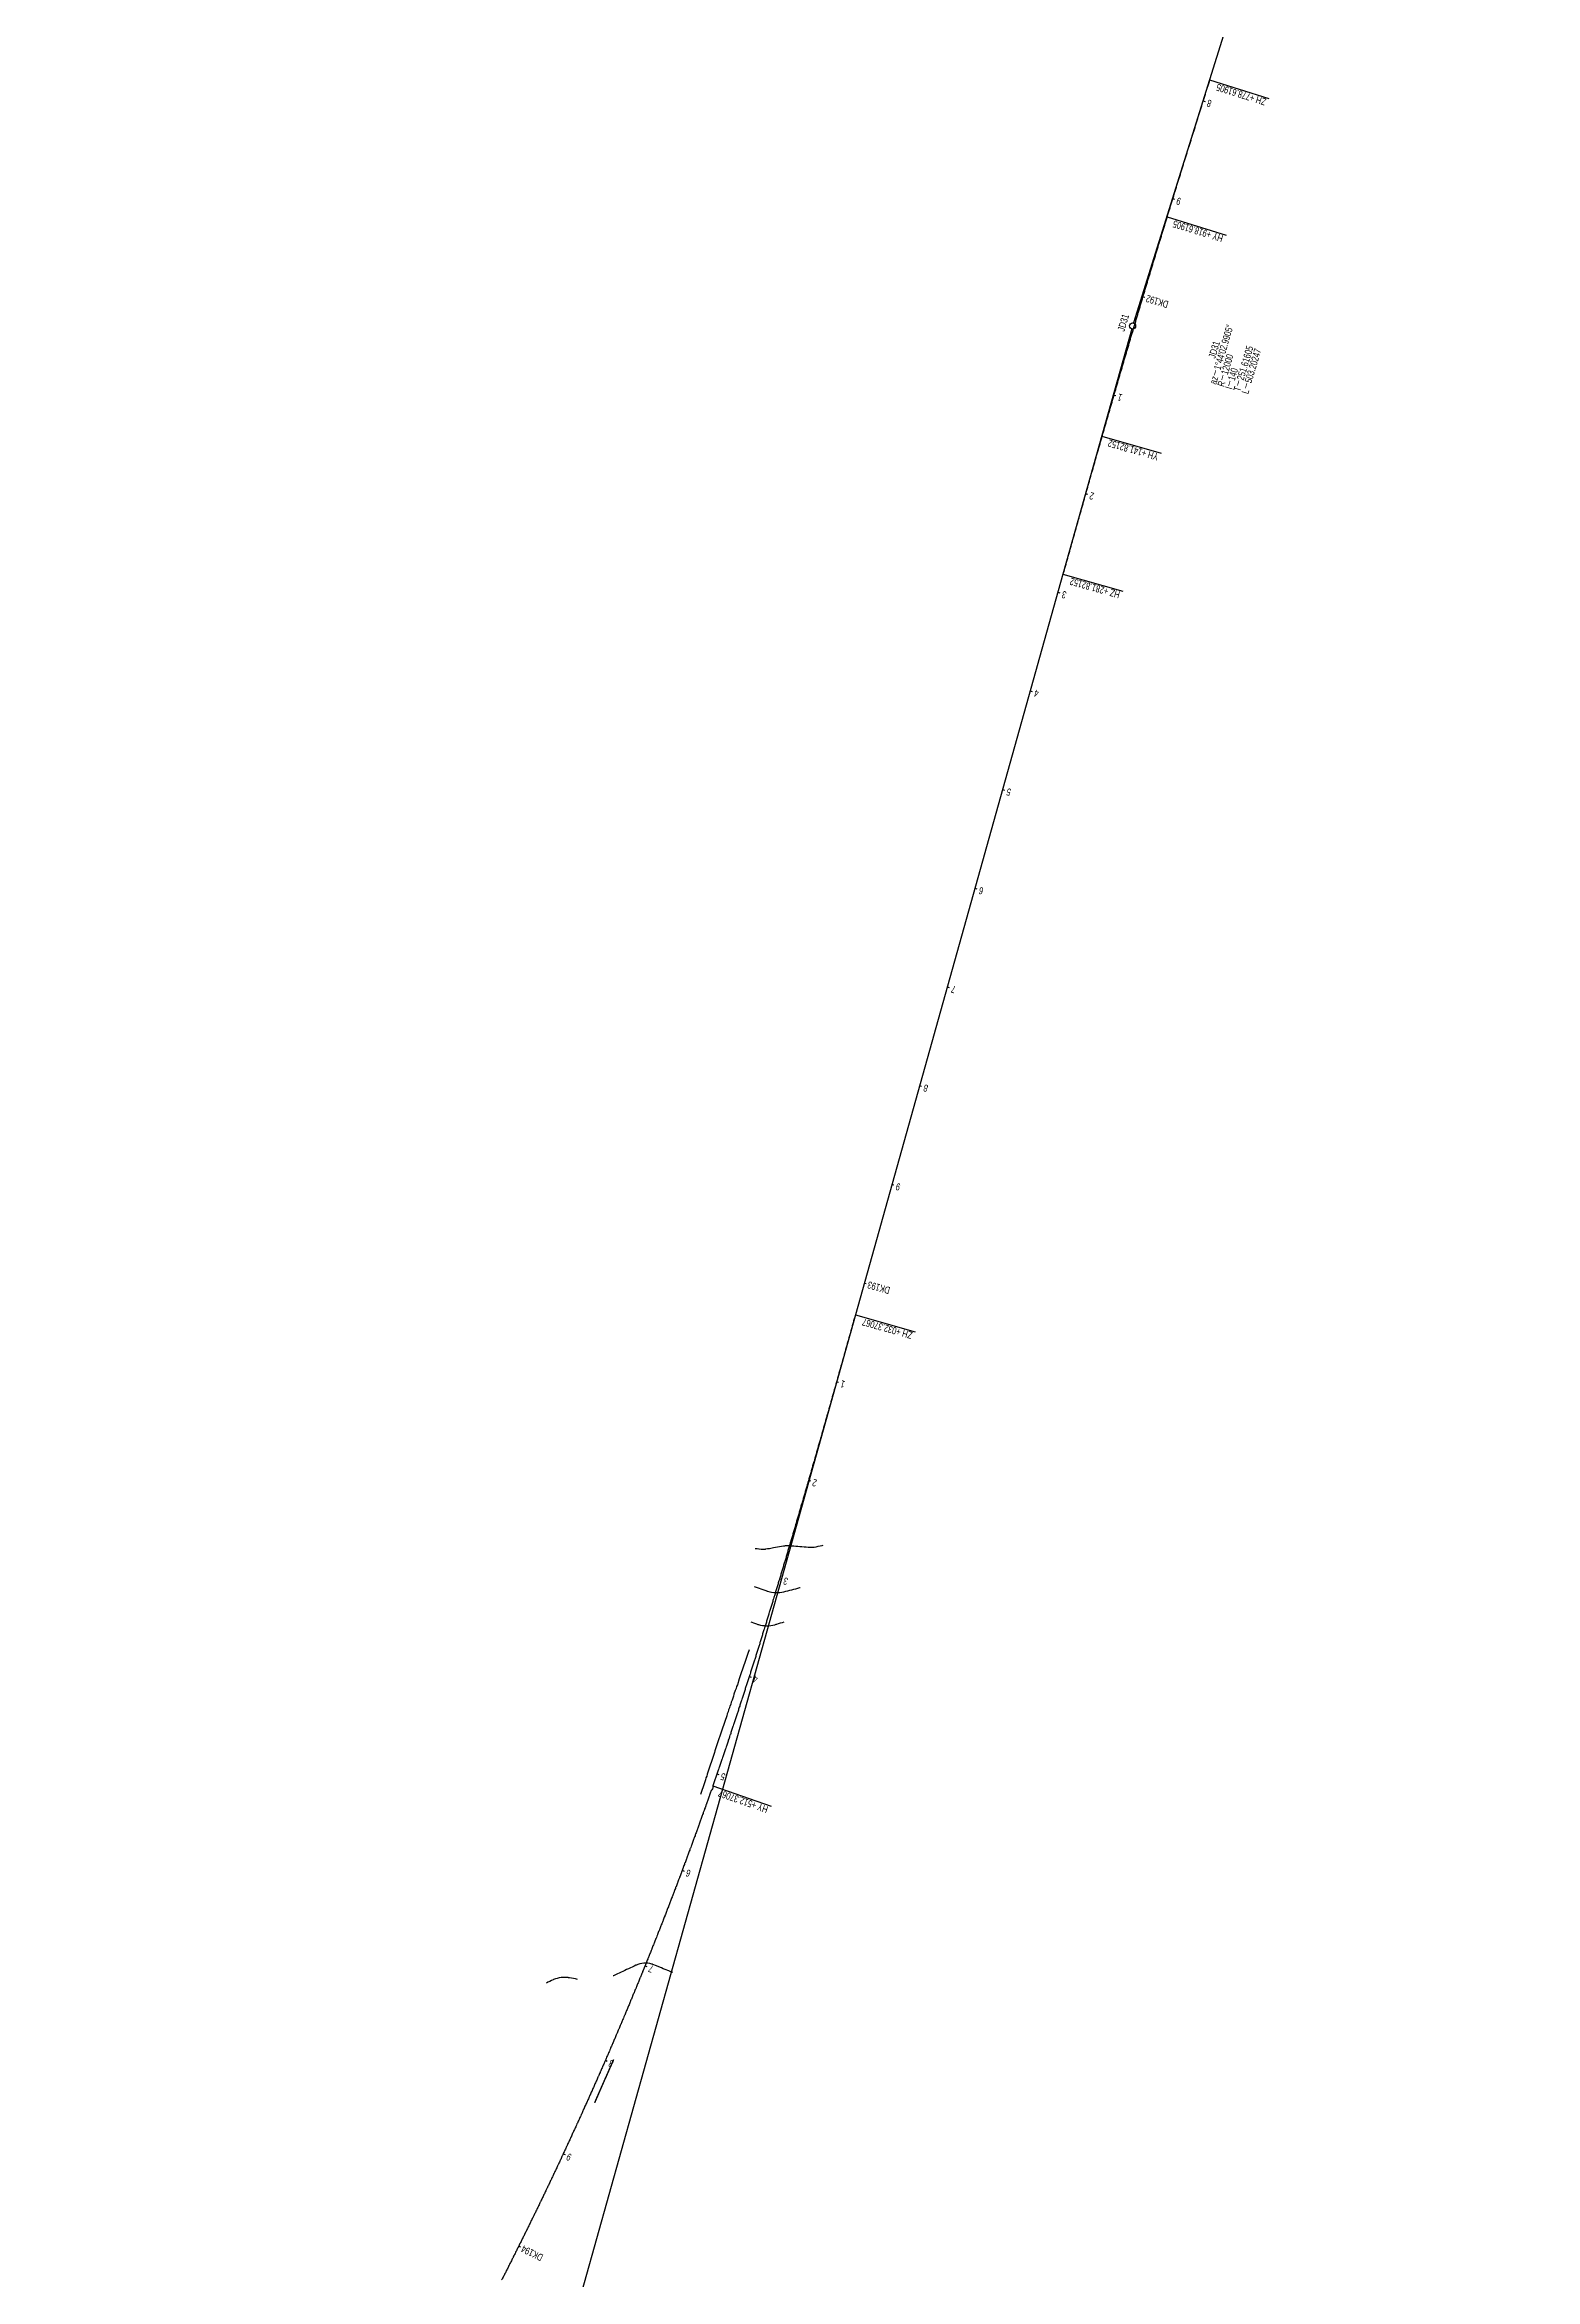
# Model space of a CAD drawing. Header units: millimetres. Extents: x 497834 to 621495, y 3353175 to 3430424.
# Drawn here: x 503842 to 505297, y 3355725 to 3357906 of the extents above; entities that cross this region are included whole.
import ezdxf

# ---------------------------------------------------------------- set-up
doc = ezdxf.new("R2010")
doc.units = ezdxf.units.MM
for name, color, linetype in [('DK改路中线', 7, 'Continuous'), ('dl6', 7, 'Continuous'), ('沪乍杭打线-0.0-200.8段-施工系转设计系成果-2000坐标系-左线_中线_交点', 7, 'Continuous'), ('沪乍杭打线-0.0-200.8段-施工系转设计系成果-2000坐标系-左线_五大桩', 7, 'Continuous'), ('沪乍杭打线-0.0-200.8段-施工系转设计系成果-2000坐标系-左线_曲线资料', 7, 'Continuous'), ('沪乍杭打线-0.0-200.8段-施工系转设计系成果-2000坐标系-左线_里程', 7, 'Continuous')]:
    doc.layers.add(name, color=color, linetype=linetype)
doc.styles.add('PM_LC', font='slromans.shx', dxfattribs={"width": 0.75, "bigfont": 'hztxt.shx'})
doc.styles.add('PM_QX', font='slromans.shx', dxfattribs={"width": 0.75, "bigfont": 'hztxt.shx'})

msp = doc.modelspace()

# ---------------------------------------------------------------- linework, layer by layer
at = {"layer": 'DK改路中线', "color": 3, "linetype": 'Continuous', "ltscale": 2, "flags": 128}
for points in [[(504535.8, 3356438.6), (504537.7, 3356438.3), (504539.4, 3356438, 0.085365), (504539.7, 3356438), (504541.7, 3356437.8), (504543.7, 3356437.7), (504545.7, 3356437.9), (504546.2, 3356438), (504547.7, 3356438.3), (504549.6, 3356438.6), (504553.6, 3356439.3), (504555.5, 3356439.6), (504557.5, 3356440), (504561.5, 3356440.7), (504563.4, 3356441), (504563.6, 3356441, -0.061531), (504565.4, 3356441.3), (504567.4, 3356441.3), (504568.5, 3356441.3), (504569.4, 3356441.2), (504571.4, 3356441.1), (504573.4, 3356440.9), (504575.4, 3356440.8), (504577.4, 3356440.6), (504579.4, 3356440.5), (504581.4, 3356440.3), (504583.4, 3356440.2), (504585.4, 3356440), (504587.4, 3356439.9), (504589.2, 3356439.7, 0.071988), (504589.3, 3356439.7), (504591.3, 3356439.7), (504593.3, 3356439.9), (504594.9, 3356440.1), (504595.3, 3356440.2), (504597.3, 3356440.6), (504601.2, 3356441.5), (504602.1, 3356441.7)], [(504534.7, 3356401.4), (504536.6, 3356400.8), (504538.5, 3356400.1), (504542.3, 3356398.7), (504544.2, 3356398.1), (504546, 3356397.4), (504546.8, 3356397.1, 0.151239), (504547.9, 3356396.8), (504549.9, 3356396.2), (504551.8, 3356395.8), (504553.8, 3356395.6), (504555.8, 3356395.4), (504557.8, 3356395.4), (504559.8, 3356395.5), (504561.8, 3356395.8), (504563.7, 3356396.2), (504564.5, 3356396.4), (504565.7, 3356396.7), (504567.6, 3356397.2), (504569.5, 3356397.7), (504571.5, 3356398.2), (504573.4, 3356398.7), (504575.3, 3356399.2), (504577.3, 3356399.8), (504579.2, 3356400.3), (504579.6, 3356400.4)], [(504531.4, 3356366.8), (504535.2, 3356365.5), (504537.1, 3356364.9), (504537.7, 3356364.7, 0.158436), (504539, 3356364.3), (504540.9, 3356363.8), (504542.9, 3356363.4), (504544.9, 3356363.2), (504546.9, 3356363.1), (504548.9, 3356363.1), (504550.9, 3356363.3), (504552.8, 3356363.6), (504554.8, 3356364), (504556.3, 3356364.5), (504556.7, 3356364.6), (504558.6, 3356365.2), (504560.5, 3356365.8), (504562.4, 3356366.4), (504564, 3356366.9)], [(504529.9, 3356339.7), (504528.6, 3356335.9), (504528, 3356334), (504525.4, 3356326.4), (504524.7, 3356324.5), (504524.1, 3356322.6), (504521.5, 3356315.1), (504520.9, 3356313.2), (504520.2, 3356311.3), (504518.3, 3356305.6), (504517.6, 3356303.7), (504517, 3356301.8), (504516.3, 3356299.9), (504515, 3356296.2), (504514.4, 3356294.3), (504513.1, 3356290.5), (504512.4, 3356288.6), (504511.8, 3356286.7), (504511.2, 3356285.1, 0.002739), (504511.1, 3356284.8), (504510.5, 3356282.9), (504509.8, 3356281), (504509.2, 3356279.1), (504508.5, 3356277.2), (504507.9, 3356275.3), (504507.3, 3356273.4), (504506.6, 3356271.5), (504506, 3356269.7), (504505.3, 3356267.8), (504504.7, 3356265.9), (504504.1, 3356264), (504503.4, 3356262.1), (504502.8, 3356260.2), (504502.2, 3356258.3), (504501.5, 3356256.4), (504500.9, 3356254.5), (504500.7, 3356253.9), (504500.3, 3356252.6), (504498.4, 3356246.9), (504497.8, 3356245), (504497.1, 3356243.1), (504496.5, 3356241.2), (504495.9, 3356239.3), (504494, 3356233.6), (504493.4, 3356231.7), (504492.8, 3356229.8), (504492.1, 3356227.9), (504491.5, 3356226), (504489.6, 3356220.3), (504489, 3356218.4), (504488.4, 3356216.5), (504487.7, 3356214.6), (504487.1, 3356212.7), (504485.2, 3356207), (504484.6, 3356205.1), (504484, 3356203.2), (504483.3, 3356201.3), (504482.7, 3356199.4), (504482.4, 3356198.3)], [(504455.3, 3356024.8), (504453.5, 3356025.6), (504451.6, 3356026.3), (504447.9, 3356027.8), (504446, 3356028.5), (504444.2, 3356029.3), (504438.6, 3356031.5), (504436.7, 3356032.2), (504435.8, 3356032.6, 0.205706), (504434.9, 3356032.9), (504432.9, 3356033.5), (504431, 3356033.8), (504429, 3356034), (504427, 3356033.9), (504425, 3356033.7), (504423, 3356033.2), (504421.1, 3356032.6), (504420, 3356032.1), (504419.3, 3356031.8), (504417.5, 3356031), (504415.7, 3356030.1), (504413.9, 3356029.3), (504412.1, 3356028.4), (504410.2, 3356027.6), (504408.4, 3356026.8), (504406.6, 3356025.9), (504404.8, 3356025.1), (504403, 3356024.2), (504401.2, 3356023.4), (504399.3, 3356022.6), (504397.5, 3356021.7), (504397.1, 3356021.5)], [(504362.3, 3356018.1), (504360.4, 3356018.5), (504358.4, 3356018.8), (504356.4, 3356019.2), (504354.5, 3356019.5), (504353.7, 3356019.7, 0.155831), (504352.5, 3356019.9), (504350.5, 3356020), (504348.5, 3356020), (504346.5, 3356019.9), (504344.5, 3356019.6), (504342.6, 3356019.1), (504340.7, 3356018.5), (504338.8, 3356017.8), (504338.7, 3356017.7), (504337, 3356016.9), (504335.2, 3356016.1), (504333.4, 3356015.2), (504332, 3356014.5)]]:
    msp.add_lwpolyline(points, format="xyb", dxfattribs=at)
at = {"layer": 'DK改路中线', "color": 3, "linetype": 'Continuous', "ltscale": 2, "const_width": 1.4, "flags": 128}
msp.add_lwpolyline([(504397.6, 3355939.9), (504396.8, 3355938.1), (504396, 3355936.3), (504395.2, 3355934.4), (504394.4, 3355932.6), (504393.6, 3355930.8), (504392, 3355927.1), (504391.2, 3355925.3), (504390.4, 3355923.4), (504389.5, 3355921.6), (504387.9, 3355917.9), (504387.1, 3355916.1), (504385.5, 3355912.5), (504384.7, 3355910.6), (504383.9, 3355908.8), (504383.1, 3355907), (504382.3, 3355905.1), (504380.7, 3355901.5), (504379.9, 3355899.6), (504379.1, 3355897.8), (504379, 3355897.6)], dxfattribs=at)
at = {"layer": 'dl6', "color": 3, "linetype": 'Continuous', "ltscale": 2, "flags": 128}
msp.add_lwpolyline([(505297, 3358885.8), (504979.2, 3357871.3), (504978.9, 3357870.3), (504978.6, 3357869.4), (504978.3, 3357868.4), (504978, 3357867.5), (504977.7, 3357866.5), (504977.4, 3357865.6), (504977.1, 3357864.6), (504976.8, 3357863.7), (504976.5, 3357862.7), (504976.2, 3357861.8), (504975.9, 3357860.8), (504975.6, 3357859.8), (504975.3, 3357858.9), (504975, 3357857.9), (504974.7, 3357857), (504974.4, 3357856), (504974.1, 3357855.1), (504973.8, 3357854.1), (504973.5, 3357853.2), (504973.2, 3357852.2), (504972.9, 3357851.3), (504972.6, 3357850.3), (504972.3, 3357849.4), (504972, 3357848.4), (504971.7, 3357847.4), (504971.4, 3357846.5), (504971.1, 3357845.5), (504970.8, 3357844.6), (504970.5, 3357843.6), (504970.2, 3357842.7), (504969.9, 3357841.7), (504969.6, 3357840.8), (504969.3, 3357839.8), (504969, 3357838.9), (504968.7, 3357837.9), (504968.4, 3357836.9), (504968.1, 3357836), (504967.8, 3357835), (504967.5, 3357834.1), (504967.2, 3357833.1), (504966.9, 3357832.2), (504966.6, 3357831.2), (504966.4, 3357830.3), (504966.1, 3357829.3), (504965.8, 3357828.4), (504965.5, 3357827.4), (504965.2, 3357826.4), (504964.9, 3357825.5), (504964.6, 3357824.5), (504964.3, 3357823.6), (504964, 3357822.6), (504963.7, 3357821.7), (504963.4, 3357820.7), (504963.1, 3357819.8), (504962.8, 3357818.8), (504962.5, 3357817.9), (504962.2, 3357816.9), (504961.9, 3357815.9), (504961.6, 3357815), (504961.3, 3357814), (504961, 3357813.1), (504960.7, 3357812.1), (504960.4, 3357811.2), (504960.1, 3357810.2), (504959.8, 3357809.3), (504959.5, 3357808.3), (504959.2, 3357807.4), (504958.9, 3357806.4), (504958.6, 3357805.4), (504958.3, 3357804.5), (504958, 3357803.5), (504957.7, 3357802.6), (504957.4, 3357801.6), (504957.1, 3357800.7), (504956.8, 3357799.7), (504956.5, 3357798.8), (504956.2, 3357797.8), (504955.9, 3357796.9), (504955.6, 3357795.9), (504955.3, 3357794.9), (504955, 3357794), (504954.7, 3357793), (504954.4, 3357792.1), (504954.1, 3357791.1), (504953.8, 3357790.2), (504953.5, 3357789.2), (504953.3, 3357788.3), (504953, 3357787.3), (504952.7, 3357786.3), (504952.4, 3357785.4), (504952.1, 3357784.4), (504951.8, 3357783.5), (504951.5, 3357782.5), (504951.2, 3357781.6), (504950.9, 3357780.6), (504950.6, 3357779.7), (504950.3, 3357778.7), (504950, 3357777.8), (504949.7, 3357776.8), (504949.4, 3357775.8), (504949.1, 3357774.9), (504948.8, 3357773.9), (504948.5, 3357773), (504948.2, 3357772), (504947.9, 3357771.1), (504947.6, 3357770.1), (504947.3, 3357769.2), (504947, 3357768.2), (504946.7, 3357767.2), (504946.4, 3357766.3), (504946.1, 3357765.3), (504945.8, 3357764.4), (504945.6, 3357763.4), (504945.3, 3357762.5), (504945, 3357761.5), (504944.7, 3357760.6), (504944.4, 3357759.6), (504944.1, 3357758.6), (504943.8, 3357757.7), (504943.5, 3357756.7), (504943.2, 3357755.8), (504942.9, 3357754.8), (504942.6, 3357753.9), (504942.3, 3357752.9), (504942, 3357752), (504941.7, 3357751), (504941.4, 3357750), (504941.1, 3357749.1), (504940.8, 3357748.1), (504940.5, 3357747.2), (504940.2, 3357746.2), (504940, 3357745.3), (504939.7, 3357744.3), (504939.4, 3357743.4), (504939.1, 3357742.4), (504938.8, 3357741.4), (504938.5, 3357740.5), (504938.2, 3357739.5), (504937.9, 3357738.6), (504937.6, 3357737.6, 0.00465), (504937.3, 3357736.7), (504937, 3357735.7), (504936.7, 3357734.8), (504936.4, 3357733.8), (504936.1, 3357732.8), (504936.1, 3357732.8), (504935.8, 3357731.9), (504935.6, 3357730.9), (504935.3, 3357730), (504935, 3357729), (504934.7, 3357728.1), (504934.7, 3357728.1), (504934.4, 3357727.1), (504934.1, 3357726.1), (504933.8, 3357725.2), (504933.5, 3357724.2), (504933.2, 3357723.3), (504933.2, 3357723.3), (504932.9, 3357722.3), (504932.6, 3357721.4), (504932.3, 3357720.4), (504932, 3357719.5), (504931.8, 3357718.5), (504931.8, 3357718.5), (504931.5, 3357717.5), (504931.2, 3357716.6), (504930.9, 3357715.6), (504930.6, 3357714.7), (504930.3, 3357713.7), (504930.3, 3357713.7), (504930, 3357712.8), (504929.7, 3357711.8), (504929.4, 3357710.8), (504929.1, 3357709.9), (504928.8, 3357708.9), (504928.8, 3357708.9), (504928.5, 3357708), (504928.3, 3357707), (504928, 3357706.1), (504927.7, 3357705.1), (504927.4, 3357704.1), (504927.4, 3357704.1), (504927.1, 3357703.2), (504926.8, 3357702.2), (504926.5, 3357701.3), (504926.2, 3357700.3), (504925.9, 3357699.4), (504925.9, 3357699.4), (504925.6, 3357698.4), (504925.4, 3357697.4), (504925.1, 3357696.5), (504924.8, 3357695.5), (504924.5, 3357694.6), (504924.5, 3357694.6), (504924.2, 3357693.6), (504923.9, 3357692.7), (504923.6, 3357691.7), (504923.3, 3357690.7), (504923, 3357689.8), (504923, 3357689.8), (504922.7, 3357688.8), (504922.5, 3357687.9), (504922.2, 3357686.9), (504921.9, 3357686), (504921.6, 3357685), (504921.6, 3357685), (504921.3, 3357684), (504921, 3357683.1), (504920.7, 3357682.1), (504920.4, 3357681.2), (504920.1, 3357680.2), (504920.1, 3357680.2), (504919.9, 3357679.3), (504919.6, 3357678.3), (504919.3, 3357677.3), (504919, 3357676.4), (504918.7, 3357675.4), (504918.7, 3357675.4), (504918.4, 3357674.5), (504918.1, 3357673.5), (504917.8, 3357672.6), (504917.6, 3357671.6), (504917.3, 3357670.6), (504917.3, 3357670.6), (504917, 3357669.7), (504916.7, 3357668.7), (504916.4, 3357667.8), (504916.1, 3357666.8), (504915.8, 3357665.9), (504915.8, 3357665.9), (504915.5, 3357664.9), (504915.2, 3357663.9), (504915, 3357663), (504914.7, 3357662), (504914.4, 3357661.1), (504914.4, 3357661.1), (504914.1, 3357660.1), (504913.8, 3357659.1), (504913.5, 3357658.2), (504913.2, 3357657.2), (504913, 3357656.3), (504913, 3357656.3), (504912.7, 3357655.3), (504912.4, 3357654.4), (504912.1, 3357653.4), (504911.8, 3357652.4), (504911.5, 3357651.5), (504911.5, 3357651.5), (504911.2, 3357650.5), (504911, 3357649.6), (504910.7, 3357648.6), (504910.4, 3357647.7), (504910.1, 3357646.7), (504910.1, 3357646.7), (504909.8, 3357645.7), (504909.5, 3357644.8), (504909.2, 3357643.8), (504908.9, 3357642.9), (504908.7, 3357641.9), (504908.7, 3357641.9), (504908.4, 3357640.9), (504908.1, 3357640), (504907.8, 3357639), (504907.5, 3357638.1), (504907.2, 3357637.1), (504907.2, 3357637.1), (504907, 3357636.2), (504906.7, 3357635.2), (504906.4, 3357634.2), (504906.1, 3357633.3), (504905.8, 3357632.3), (504905.8, 3357632.3), (504905.5, 3357631.4), (504905.2, 3357630.4), (504905, 3357629.4), (504904.7, 3357628.5), (504904.4, 3357627.5), (504904.4, 3357627.5), (504904.1, 3357626.6), (504903.8, 3357625.6), (504903.5, 3357624.6), (504903.3, 3357623.7), (504903, 3357622.7), (504903, 3357622.7), (504902.7, 3357621.8), (504902.4, 3357620.8), (504902.1, 3357619.9), (504901.8, 3357618.9), (504901.6, 3357617.9), (504901.6, 3357617.9), (504901.3, 3357617), (504901, 3357616), (504900.7, 3357615.1), (504900.4, 3357614.1), (504900.1, 3357613.1), (504900.1, 3357613.1), (504899.9, 3357612.2), (504899.6, 3357611.2), (504899.3, 3357610.3), (504899, 3357609.3), (504898.7, 3357608.3), (504898.7, 3357608.3), (504898.4, 3357607.4), (504898.2, 3357606.4), (504897.9, 3357605.5), (504897.6, 3357604.5), (504897.3, 3357603.5), (504897.3, 3357603.5), (504897, 3357602.6), (504896.7, 3357601.6), (504896.5, 3357600.7), (504896.2, 3357599.7), (504895.9, 3357598.7), (504895.9, 3357598.7), (504895.6, 3357597.8), (504895.3, 3357596.8), (504895.1, 3357595.9), (504894.8, 3357594.9), (504894.5, 3357594), (504894.5, 3357594), (504894.2, 3357593), (504893.9, 3357592), (504893.6, 3357591.1), (504893.4, 3357590.1), (504893.1, 3357589.2), (504893.1, 3357589.2), (504892.8, 3357588.2), (504892.5, 3357587.2), (504892.2, 3357586.3), (504892, 3357585.3), (504891.7, 3357584.4), (504891.7, 3357584.4), (504891.4, 3357583.4), (504891.1, 3357582.4), (504890.8, 3357581.5), (504890.6, 3357580.5), (504890.3, 3357579.6), (504890.3, 3357579.6), (504890, 3357578.6), (504889.7, 3357577.6), (504889.4, 3357576.7), (504889.2, 3357575.7), (504888.9, 3357574.8), (504888.9, 3357574.8), (504888.6, 3357573.8), (504888.3, 3357572.8), (504888, 3357571.9), (504887.8, 3357570.9), (504887.5, 3357570), (504887.5, 3357570), (504887.2, 3357569), (504886.9, 3357568), (504886.6, 3357567.1), (504886.4, 3357566.1), (504886.1, 3357565.2), (504886.1, 3357565.2), (504885.8, 3357564.2), (504885.5, 3357563.2), (504885.3, 3357562.3), (504885, 3357561.3), (504884.7, 3357560.4), (504884.7, 3357560.4), (504884.4, 3357559.4), (504884.1, 3357558.4), (504883.9, 3357557.5), (504883.6, 3357556.5), (504883.3, 3357555.5), (504883.3, 3357555.5), (504883, 3357554.6), (504882.7, 3357553.6), (504882.5, 3357552.7), (504882.2, 3357551.7), (504881.9, 3357550.7), (504881.9, 3357550.7), (504881.6, 3357549.8), (504881.4, 3357548.8), (504881.1, 3357547.9), (504880.8, 3357546.9), (504880.5, 3357545.9), (504880.5, 3357545.9), (504880.2, 3357545), (504880, 3357544), (504879.7, 3357543.1), (504879.4, 3357542.1), (504879.1, 3357541.1), (504879.1, 3357541.1), (504878.9, 3357540.2), (504878.6, 3357539.2), (504878.3, 3357538.3), (504878, 3357537.3), (504877.8, 3357536.3), (504877.8, 3357536.3), (504877.5, 3357535.4), (504877.2, 3357534.4), (504876.9, 3357533.5), (504876.6, 3357532.5), (504876.4, 3357531.5), (504876.4, 3357531.5), (504876.1, 3357530.6), (504875.8, 3357529.6), (504875.5, 3357528.6), (504875.3, 3357527.7), (504875, 3357526.7), (504875, 3357526.7), (504874.7, 3357525.8), (504874.4, 3357524.8), (504874.2, 3357523.8), (504874.1, 3357523.6), (504873.8, 3357522.7), (504873.6, 3357521.7), (504873.3, 3357520.8), (504873, 3357519.8), (504872.7, 3357518.8), (504872.5, 3357517.9), (504872.2, 3357516.9), (504871.9, 3357516), (504871.6, 3357515), (504871.4, 3357514), (504871.1, 3357513.1), (504870.8, 3357512.1), (504870.5, 3357511.1), (504870.3, 3357510.2), (504870, 3357509.2), (504869.7, 3357508.3), (504869.4, 3357507.3), (504869.2, 3357506.3), (504868.9, 3357505.4), (504868.6, 3357504.4), (504868.3, 3357503.5), (504868.1, 3357502.5), (504867.8, 3357501.5), (504867.5, 3357500.6), (504867.2, 3357499.6), (504867, 3357498.6), (504866.7, 3357497.7), (504866.4, 3357496.7), (504866.1, 3357495.8), (504865.9, 3357494.8), (504865.6, 3357493.8), (504865.3, 3357492.9), (504865.1, 3357491.9), (504864.8, 3357490.9), (504864.5, 3357490), (504864.2, 3357489), (504864, 3357488.1), (504863.7, 3357487.1), (504863.4, 3357486.1), (504863.1, 3357485.2), (504862.9, 3357484.2), (504862.6, 3357483.3), (504862.3, 3357482.3), (504862.1, 3357481.3), (504861.8, 3357480.4), (504861.5, 3357479.4), (504861.2, 3357478.4), (504861, 3357477.5), (504860.7, 3357476.5), (504860.4, 3357475.6), (504860.1, 3357474.6), (504859.9, 3357473.6), (504859.6, 3357472.7), (504859.3, 3357471.7), (504859.1, 3357470.7), (504858.8, 3357469.8), (504858.5, 3357468.8), (504858.2, 3357467.9), (504858, 3357466.9), (504857.7, 3357465.9), (504857.4, 3357465), (504857.2, 3357464), (504856.9, 3357463), (504856.6, 3357462.1), (504856.3, 3357461.1), (504856.1, 3357460.2), (504855.8, 3357459.2), (504855.5, 3357458.2), (504855.3, 3357457.3), (504855, 3357456.3), (504854.7, 3357455.3), (504854.4, 3357454.4), (504854.2, 3357453.4), (504853.9, 3357452.5), (504853.6, 3357451.5), (504853.4, 3357450.5), (504853.1, 3357449.6), (504852.8, 3357448.6), (504852.5, 3357447.6), (504852.3, 3357446.7), (504852, 3357445.7), (504851.7, 3357444.8), (504851.5, 3357443.8), (504851.2, 3357442.8), (504850.9, 3357441.9), (504850.6, 3357440.9), (504850.4, 3357439.9), (504850.1, 3357439), (504849.8, 3357438), (504849.6, 3357437.1), (504849.3, 3357436.1), (504849, 3357435.1), (504848.7, 3357434.2), (504848.5, 3357433.2), (504848.2, 3357432.2), (504847.9, 3357431.3), (504847.7, 3357430.3), (504847.4, 3357429.4), (504847.1, 3357428.4), (504846.9, 3357427.4), (504846.6, 3357426.5), (504846.3, 3357425.5), (504846, 3357424.5), (504845.8, 3357423.6), (504845.5, 3357422.6), (504845.2, 3357421.7), (504845, 3357420.7), (504844.7, 3357419.7), (504844.4, 3357418.8), (504844.2, 3357417.8), (504843.9, 3357416.8), (504843.6, 3357415.9), (504843.3, 3357414.9), (504843.1, 3357414), (504842.8, 3357413), (504842.5, 3357412), (504842.3, 3357411.1), (504842, 3357410.1), (504841.7, 3357409.1), (504841.5, 3357408.2), (504841.2, 3357407.2), (504840.9, 3357406.2), (504840.6, 3357405.3), (504840.4, 3357404.3), (504840.1, 3357403.4), (504839.8, 3357402.4), (504839.6, 3357401.4), (504839.3, 3357400.5), (504839, 3357399.5), (504838.8, 3357398.5), (504838.5, 3357397.6), (504838.2, 3357396.6), (504837.9, 3357395.7), (504837.7, 3357394.7), (504837.4, 3357393.7), (504837.1, 3357392.8), (504836.9, 3357391.8), (504836.6, 3357390.8), (504836.3, 3357389.9), (504836.1, 3357388.9), (504633.5, 3356666.3), (504633.2, 3356665.3), (504632.9, 3356664.3), (504632.6, 3356663.4), (504632.4, 3356662.4), (504632.1, 3356661.4), (504631.8, 3356660.5), (504631.6, 3356659.5), (504631.3, 3356658.6), (504631, 3356657.6), (504630.8, 3356656.6), (504630.5, 3356655.7), (504630.2, 3356654.7), (504629.9, 3356653.7), (504629.7, 3356652.8), (504629.4, 3356651.8), (504629.1, 3356650.9), (504628.9, 3356649.9), (504628.6, 3356648.9), (504628.3, 3356648), (504628.1, 3356647), (504627.8, 3356646), (504627.5, 3356645.1), (504627.2, 3356644.1), (504627, 3356643.2), (504626.7, 3356642.2), (504626.4, 3356641.2), (504626.2, 3356640.3), (504625.9, 3356639.3), (504625.6, 3356638.3), (504625.4, 3356637.4), (504625.1, 3356636.4), (504624.8, 3356635.5), (504624.5, 3356634.5), (504624.3, 3356633.5), (504624, 3356632.6), (504623.7, 3356631.6), (504623.5, 3356630.6), (504623.2, 3356629.7), (504622.9, 3356628.7), (504622.6, 3356627.7), (504622.4, 3356626.8), (504622.1, 3356625.8), (504621.8, 3356624.9), (504621.6, 3356623.9), (504621.3, 3356622.9), (504621, 3356622), (504620.8, 3356621), (504620.5, 3356620), (504620.2, 3356619.1), (504619.9, 3356618.1), (504619.7, 3356617.2), (504619.4, 3356616.2), (504619.1, 3356615.2), (504618.9, 3356614.3), (504618.6, 3356613.3), (504618.3, 3356612.3), (504618, 3356611.4), (504617.8, 3356610.4), (504617.5, 3356609.5), (504617.2, 3356608.5), (504617, 3356607.5), (504616.7, 3356606.6), (504616.4, 3356605.6), (504616.2, 3356604.6), (504615.9, 3356603.7), (504615.6, 3356602.7), (504615.3, 3356601.8), (504615.1, 3356600.8), (504614.8, 3356599.8), (504614.5, 3356598.9), (504614.3, 3356597.9), (504614, 3356596.9), (504613.7, 3356596), (504613.4, 3356595), (504613.2, 3356594.1), (504612.9, 3356593.1), (504612.6, 3356592.1), (504612.4, 3356591.2), (504612.1, 3356590.2), (504611.8, 3356589.2), (504611.5, 3356588.3), (504611.3, 3356587.3), (504611, 3356586.4), (504610.7, 3356585.4), (504610.5, 3356584.4), (504610.2, 3356583.5), (504609.9, 3356582.5), (504609.6, 3356581.5), (504609.4, 3356580.6), (504609.1, 3356579.6), (504608.8, 3356578.7), (504608.5, 3356577.7), (504608.3, 3356576.7), (504608, 3356575.8), (504607.7, 3356574.8), (504607.5, 3356573.8), (504607.2, 3356572.9), (504606.9, 3356571.9), (504606.6, 3356571), (504606.4, 3356570), (504606.1, 3356569), (504605.8, 3356568.1), (504605.6, 3356567.1), (504605.3, 3356566.2), (504605, 3356565.2), (504604.7, 3356564.2), (504604.5, 3356563.3), (504604.2, 3356562.3), (504603.9, 3356561.3), (504603.6, 3356560.4), (504603.4, 3356559.4), (504603.1, 3356558.5), (504602.8, 3356557.5), (504602.5, 3356556.5), (504602.3, 3356555.6), (504602, 3356554.6), (504601.7, 3356553.6), (504601.5, 3356552.7), (504601.2, 3356551.7), (504600.9, 3356550.8), (504600.6, 3356549.8), (504600.4, 3356548.8), (504600.1, 3356547.9), (504599.8, 3356546.9), (504599.5, 3356546), (504599.3, 3356545), (504599, 3356544), (504598.7, 3356543.1), (504598.4, 3356542.1), (504598.2, 3356541.1), (504597.9, 3356540.2), (504597.6, 3356539.2), (504597.3, 3356538.3), (504597.1, 3356537.3), (504596.8, 3356536.3), (504596.5, 3356535.4), (504596.2, 3356534.4), (504596, 3356533.4), (504595.7, 3356532.5), (504595.4, 3356531.5), (504595.1, 3356530.6), (504594.9, 3356529.6), (504594.6, 3356528.6), (504594.3, 3356527.7), (504594, 3356526.7), (504593.8, 3356525.8), (504593.5, 3356524.8), (504593.2, 3356523.8), (504592.9, 3356522.9), (504592.7, 3356521.9), (504592.4, 3356521), (504592.1, 3356520), (504591.8, 3356519), (504591.6, 3356518.1), (504591.3, 3356517.1), (504591, 3356516.1), (504590.7, 3356515.2), (504590.5, 3356514.2), (504590.2, 3356513.3), (504589.9, 3356512.3), (504589.6, 3356511.3), (504589.4, 3356510.4), (504589.1, 3356509.4), (504588.8, 3356508.5), (504588.5, 3356507.5), (504588.2, 3356506.5), (504588, 3356505.6), (504587.7, 3356504.6), (504587.4, 3356503.7), (504587.1, 3356502.7), (504586.9, 3356501.7), (504586.6, 3356500.8), (504586.3, 3356499.8), (504586, 3356498.9), (504585.7, 3356497.9), (504585.5, 3356496.9), (504585.2, 3356496), (504584.9, 3356495), (504584.6, 3356494), (504584.4, 3356493.1), (504584.1, 3356492.1), (504583.8, 3356491.2), (504583.5, 3356490.2), (504583.2, 3356489.2), (504583, 3356488.3), (504582.7, 3356487.3), (504582.4, 3356486.4), (504582.1, 3356485.4), (504581.8, 3356484.4), (504581.6, 3356483.5), (504581.3, 3356482.5), (504581, 3356481.6), (504580.7, 3356480.6), (504580.4, 3356479.6), (504580.2, 3356478.7), (504579.9, 3356477.7), (504579.6, 3356476.8), (504579.3, 3356475.8), (504579, 3356474.8), (504578.8, 3356473.9), (504578.5, 3356472.9), (504578.2, 3356472), (504577.9, 3356471), (504577.6, 3356470), (504577.4, 3356469.1), (504577.1, 3356468.1), (504576.8, 3356467.2), (504576.5, 3356466.2), (504576.2, 3356465.2), (504576, 3356464.3), (504575.7, 3356463.3), (504575.4, 3356462.4), (504575.1, 3356461.4), (504574.8, 3356460.4), (504574.6, 3356459.5), (504574.3, 3356458.5), (504574, 3356457.6), (504573.7, 3356456.6), (504573.4, 3356455.7), (504573.1, 3356454.7), (504572.9, 3356453.7), (504572.6, 3356452.8), (504572.3, 3356451.8), (504572, 3356450.9), (504571.7, 3356449.9), (504571.4, 3356448.9), (504571.2, 3356448), (504570.9, 3356447), (504570.6, 3356446.1), (504570.3, 3356445.1), (504570, 3356444.1), (504569.7, 3356443.2), (504569.5, 3356442.2), (504569.2, 3356441.3), (504568.9, 3356440.3), (504568.6, 3356439.3), (504568.3, 3356438.4), (504568, 3356437.4), (504567.7, 3356436.5), (504567.5, 3356435.5), (504567.2, 3356434.6), (504566.9, 3356433.6), (504566.6, 3356432.6), (504566.3, 3356431.7), (504566, 3356430.7), (504565.8, 3356429.8), (504565.5, 3356428.8), (504565.2, 3356427.8), (504564.9, 3356426.9), (504564.6, 3356425.9), (504564.3, 3356425), (504564, 3356424), (504563.8, 3356423.1), (504563.5, 3356422.1), (504563.2, 3356421.1), (504562.9, 3356420.2), (504562.6, 3356419.2), (504562.3, 3356418.3), (504562, 3356417.3), (504561.7, 3356416.4), (504561.5, 3356415.4), (504561.2, 3356414.4), (504560.9, 3356413.5), (504560.6, 3356412.5), (504560.3, 3356411.6), (504560, 3356410.6), (504559.7, 3356409.6), (504559.4, 3356408.7), (504559.1, 3356407.7), (504558.9, 3356406.8), (504558.6, 3356405.8), (504558.3, 3356404.9), (504558, 3356403.9), (504557.7, 3356402.9), (504557.4, 3356402), (504557.1, 3356401), (504556.8, 3356400.1), (504556.5, 3356399.1), (504556.3, 3356398.2), (504556, 3356397.2), (504555.7, 3356396.2), (504555.4, 3356395.3), (504555.1, 3356394.3), (504554.8, 3356393.4), (504554.5, 3356392.4), (504554.2, 3356391.5), (504553.9, 3356390.5), (504553.6, 3356389.5), (504553.3, 3356388.6), (504553.1, 3356387.6), (504552.8, 3356386.7), (504552.5, 3356385.7), (504552.2, 3356384.8), (504551.9, 3356383.8), (504551.6, 3356382.9), (504551.3, 3356381.9), (504551, 3356380.9), (504550.7, 3356380), (504550.4, 3356379), (504550.1, 3356378.1), (504549.8, 3356377.1), (504549.5, 3356376.2), (504549.2, 3356375.2), (504549, 3356374.3), (504548.7, 3356373.3), (504548.4, 3356372.3), (504548.1, 3356371.4), (504547.8, 3356370.4), (504547.5, 3356369.5), (504547.2, 3356368.5), (504546.9, 3356367.6), (504546.6, 3356366.6), (504546.3, 3356365.6), (504546, 3356364.7), (504545.7, 3356363.7), (504545.4, 3356362.8), (504545.1, 3356361.8), (504544.8, 3356360.9), (504544.5, 3356359.9), (504544.2, 3356359), (504543.9, 3356358), (504543.6, 3356357.1), (504543.3, 3356356.1), (504543, 3356355.1), (504542.7, 3356354.2), (504542.4, 3356353.2), (504542.1, 3356352.3), (504541.9, 3356351.3), (504541.6, 3356350.4), (504541.3, 3356349.4), (504541, 3356348.5), (504540.7, 3356347.5), (504540.4, 3356346.6), (504540.1, 3356345.6), (504539.8, 3356344.6), (504539.5, 3356343.7), (504539.2, 3356342.7), (504538.9, 3356341.8), (504538.6, 3356340.8), (504538.3, 3356339.9), (504538, 3356338.9), (504537.7, 3356338), (504537.4, 3356337), (504537.1, 3356336.1), (504536.8, 3356335.1), (504536.5, 3356334.2), (504536.2, 3356333.2), (504535.9, 3356332.2), (504535.6, 3356331.3), (504535.3, 3356330.3), (504535, 3356329.4), (504534.7, 3356328.4), (504534.4, 3356327.5), (504534, 3356326.5), (504533.7, 3356325.6), (504533.4, 3356324.6), (504533.1, 3356323.7), (504532.8, 3356322.7), (504532.5, 3356321.8), (504532.2, 3356320.8), (504531.9, 3356319.9), (504531.6, 3356318.9), (504531.3, 3356317.9), (504531, 3356317), (504530.7, 3356316), (504530.4, 3356315.1), (504530.1, 3356314.1), (504529.8, 3356313.2), (504529.5, 3356312.2), (504529.2, 3356311.3), (504528.9, 3356310.3), (504528.6, 3356309.4), (504528.3, 3356308.4), (504528, 3356307.5), (504527.7, 3356306.5), (504527.4, 3356305.6), (504527, 3356304.6), (504526.7, 3356303.7), (504526.4, 3356302.7), (504526.1, 3356301.8), (504525.8, 3356300.8), (504525.5, 3356299.9), (504525.2, 3356298.9), (504524.9, 3356298), (504524.6, 3356297), (504524.3, 3356296.1), (504524, 3356295.1), (504523.7, 3356294.2), (504523.3, 3356293.2), (504523, 3356292.2), (504522.7, 3356291.3), (504522.4, 3356290.3), (504522.1, 3356289.4), (504521.8, 3356288.4), (504521.5, 3356287.5), (504521.2, 3356286.5), (504520.9, 3356285.6), (504520.6, 3356284.6), (504520.2, 3356283.7), (504519.9, 3356282.7), (504519.6, 3356281.8), (504519.3, 3356280.8), (504519, 3356279.9), (504518.7, 3356278.9), (504518.4, 3356278), (504518.1, 3356277), (504517.8, 3356276.1), (504517.4, 3356275.1), (504517.1, 3356274.2), (504516.8, 3356273.2), (504516.5, 3356272.3), (504516.2, 3356271.3), (504515.9, 3356270.4), (504515.6, 3356269.4), (504515.2, 3356268.5), (504514.9, 3356267.5), (504514.6, 3356266.6), (504514.3, 3356265.6), (504514, 3356264.7), (504513.7, 3356263.8), (504513.4, 3356262.8), (504513, 3356261.9), (504512.7, 3356260.9), (504512.4, 3356260), (504512.1, 3356259), (504511.8, 3356258.1), (504511.5, 3356257.1), (504511.1, 3356256.2), (504510.8, 3356255.2), (504510.5, 3356254.3), (504510.2, 3356253.3), (504509.9, 3356252.4), (504509.5, 3356251.4), (504509.2, 3356250.5), (504508.9, 3356249.5), (504508.6, 3356248.6), (504508.3, 3356247.6), (504508, 3356246.7), (504507.6, 3356245.7), (504507.3, 3356244.8), (504507, 3356243.8), (504506.7, 3356242.9), (504506.4, 3356241.9), (504506, 3356241), (504505.7, 3356240.1), (504505.4, 3356239.1), (504505.1, 3356238.2), (504504.7, 3356237.2), (504504.4, 3356236.3), (504504.1, 3356235.3), (504503.8, 3356234.4), (504503.5, 3356233.4), (504503.1, 3356232.5), (504502.8, 3356231.5), (504502.5, 3356230.6), (504502.2, 3356229.6), (504501.8, 3356228.7), (504501.5, 3356227.7), (504501.2, 3356226.8), (504500.9, 3356225.9), (504500.5, 3356224.9), (504500.2, 3356224), (504499.9, 3356223), (504499.6, 3356222.1), (504499.2, 3356221.1), (504498.9, 3356220.2), (504498.6, 3356219.2), (504498.3, 3356218.3), (504497.9, 3356217.3), (504497.6, 3356216.4), (504497.3, 3356215.5), (504497, 3356214.5), (504496.6, 3356213.6), (504496.3, 3356212.6), (504496, 3356211.7), (504495.6, 3356210.7), (504495.3, 3356209.8), (504495, 3356208.8), (504494.7, 3356207.9), (504494.3, 3356207, -0.280977), (504494.4, 3356206), (504494.3, 3356205), (504494, 3356204), (504493.5, 3356203.1), (504492.9, 3356202.4), (504492.7, 3356202.2), (504492.4, 3356201.5), (504492.1, 3356200.6), (504491.8, 3356199.6), (504491.4, 3356198.7), (504491.1, 3356197.8), (504491, 3356197.5), (504490.8, 3356196.8), (504490.4, 3356195.9), (504490.1, 3356194.9), (504489.8, 3356194), (504489.4, 3356193), (504489.4, 3356192.8), (504489.1, 3356192.1), (504488.8, 3356191.2), (504488.4, 3356190.2), (504488.1, 3356189.3), (504487.8, 3356188.3), (504487.7, 3356188.1), (504487.4, 3356187.4), (504487.1, 3356186.4), (504486.8, 3356185.5), (504486.4, 3356184.6), (504486.1, 3356183.6), (504486, 3356183.4), (504485.8, 3356182.7), (504485.4, 3356181.7), (504485.1, 3356180.8), (504484.8, 3356179.9), (504484.4, 3356178.9), (504484.3, 3356178.7), (504484.1, 3356178), (504483.7, 3356177), (504483.4, 3356176.1), (504483.1, 3356175.1), (504482.7, 3356174.2), (504482.6, 3356174), (504482.4, 3356173.3), (504482.1, 3356172.3), (504481.7, 3356171.4), (504481.4, 3356170.4), (504481, 3356169.5), (504481, 3356169.3), (504480.7, 3356168.6), (504480.4, 3356167.6), (504480, 3356166.7), (504479.7, 3356165.7), (504479.3, 3356164.8), (504479.3, 3356164.6), (504479, 3356163.9), (504478.7, 3356162.9), (504478.3, 3356162), (504478, 3356161), (504477.6, 3356160.1), (504477.5, 3356159.9), (504477.3, 3356159.2), (504477, 3356158.2), (504476.6, 3356157.3), (504476.3, 3356156.3), (504475.9, 3356155.4), (504475.8, 3356155.2), (504475.6, 3356154.5), (504475.2, 3356153.5), (504474.9, 3356152.6), (504474.6, 3356151.6), (504474.2, 3356150.7), (504474.1, 3356150.5), (504473.9, 3356149.8), (504473.5, 3356148.8), (504473.2, 3356147.9), (504472.8, 3356146.9), (504472.5, 3356146), (504472.4, 3356145.8), (504472.1, 3356145.1), (504471.8, 3356144.1), (504471.4, 3356143.2), (504471.1, 3356142.3), (504470.8, 3356141.3), (504470.7, 3356141.1), (504470.4, 3356140.4), (504470.1, 3356139.4), (504469.7, 3356138.5), (504469.4, 3356137.6), (504469, 3356136.6), (504468.9, 3356136.4), (504468.7, 3356135.7), (504468.3, 3356134.8), (504468, 3356133.8), (504467.6, 3356132.9), (504467.3, 3356131.9), (504467.2, 3356131.7), (504466.9, 3356131), (504466.6, 3356130.1), (504466.2, 3356129.1), (504465.9, 3356128.2), (504465.5, 3356127.3), (504465.4, 3356127), (504465.2, 3356126.3), (504464.8, 3356125.4), (504464.5, 3356124.4), (504464.1, 3356123.5), (504463.8, 3356122.6), (504463.7, 3356122.3), (504463.4, 3356121.6), (504463.1, 3356120.7), (504462.7, 3356119.8), (504462.4, 3356118.8), (504462, 3356117.9), (504461.9, 3356117.7), (504461.7, 3356117), (504461.3, 3356116), (504461, 3356115.1), (504460.6, 3356114.2), (504460.3, 3356113.2), (504460.2, 3356113), (504459.9, 3356112.3), (504459.5, 3356111.3), (504459.2, 3356110.4), (504458.8, 3356109.5), (504458.5, 3356108.5), (504458.4, 3356108.3), (504458.1, 3356107.6), (504457.8, 3356106.7), (504457.4, 3356105.7), (504457.1, 3356104.8), (504456.7, 3356103.9), (504456.6, 3356103.6), (504456.3, 3356102.9), (504456, 3356102), (504455.6, 3356101.1), (504455.3, 3356100.1), (504454.9, 3356099.2), (504454.8, 3356099), (504454.6, 3356098.3), (504454.2, 3356097.3), (504453.8, 3356096.4), (504453.5, 3356095.5), (504453.1, 3356094.5), (504453, 3356094.3), (504452.8, 3356093.6), (504452.4, 3356092.7), (504452.1, 3356091.7), (504451.7, 3356090.8), (504451.3, 3356089.9), (504451.2, 3356089.6), (504451, 3356088.9), (504450.6, 3356088), (504450.3, 3356087.1), (504449.9, 3356086.1), (504449.5, 3356085.2), (504449.4, 3356085), (504449.2, 3356084.3), (504448.8, 3356083.3), (504448.4, 3356082.4), (504448.1, 3356081.5), (504447.7, 3356080.5), (504447.6, 3356080.3), (504447.4, 3356079.6), (504447, 3356078.7), (504446.6, 3356077.7), (504446.3, 3356076.8), (504445.9, 3356075.9), (504445.8, 3356075.6), (504445.5, 3356074.9), (504445.2, 3356074), (504444.8, 3356073.1), (504444.5, 3356072.2), (504444.1, 3356071.2), (504444, 3356071), (504443.7, 3356070.3), (504443.4, 3356069.4), (504443, 3356068.4), (504442.6, 3356067.5), (504442.3, 3356066.6), (504442.2, 3356066.3), (504441.9, 3356065.6), (504441.5, 3356064.7), (504441.2, 3356063.8), (504440.8, 3356062.8), (504440.4, 3356061.9), (504440.3, 3356061.7), (504440.1, 3356061), (504439.7, 3356060.1), (504439.3, 3356059.1), (504439, 3356058.2), (504438.6, 3356057.3), (504438.5, 3356057), (504438.2, 3356056.3), (504437.9, 3356055.4), (504437.5, 3356054.5), (504437.1, 3356053.5), (504436.7, 3356052.6), (504436.7, 3356052.4), (504436.4, 3356051.7), (504436, 3356050.8), (504435.6, 3356049.8), (504435.3, 3356048.9), (504434.9, 3356048), (504434.8, 3356047.7), (504434.5, 3356047), (504434.2, 3356046.1), (504433.8, 3356045.2), (504433.4, 3356044.3), (504433, 3356043.3), (504432.9, 3356043.1), (504432.7, 3356042.4), (504432.3, 3356041.5), (504431.9, 3356040.5), (504431.6, 3356039.6), (504431.2, 3356038.7), (504431.1, 3356038.4), (504430.8, 3356037.8), (504430.4, 3356036.8), (504430.1, 3356035.9), (504429.7, 3356035), (504429.3, 3356034), (504429.2, 3356033.8), (504428.9, 3356033.1), (504428.6, 3356032.2), (504428.2, 3356031.3), (504427.8, 3356030.3), (504427.4, 3356029.4), (504427.3, 3356029.2), (504427.1, 3356028.5), (504426.7, 3356027.6), (504426.3, 3356026.6), (504425.9, 3356025.7), (504425.6, 3356024.8), (504425.5, 3356024.5), (504425.2, 3356023.9), (504424.8, 3356022.9), (504424.4, 3356022), (504424, 3356021.1), (504423.7, 3356020.2), (504423.6, 3356019.9), (504423.3, 3356019.2), (504422.9, 3356018.3), (504422.5, 3356017.4), (504422.2, 3356016.4), (504421.8, 3356015.5), (504421.7, 3356015.3), (504421.4, 3356014.6), (504421, 3356013.7), (504420.6, 3356012.7), (504420.3, 3356011.8), (504419.9, 3356010.9), (504419.8, 3356010.7), (504419.5, 3356010), (504419.1, 3356009), (504418.7, 3356008.1), (504418.4, 3356007.2), (504418, 3356006.3), (504417.9, 3356006), (504417.6, 3356005.4), (504417.2, 3356004.4), (504416.8, 3356003.5), (504416.4, 3356002.6), (504416.1, 3356001.7), (504416, 3356001.4), (504415.7, 3356000.7), (504415.3, 3355999.8), (504414.9, 3355998.9), (504414.5, 3355998), (504414.1, 3355997), (504414, 3355996.8), (504413.8, 3355996.1), (504413.4, 3355995.2), (504413, 3355994.3), (504412.6, 3355993.3), (504412.2, 3355992.4), (504412.1, 3355992.2), (504411.8, 3355991.5), (504411.5, 3355990.6), (504411.1, 3355989.7), (504410.7, 3355988.7), (504410.3, 3355987.8), (504410.2, 3355987.6), (504409.9, 3355986.9), (504409.5, 3355986), (504409.1, 3355985), (504408.7, 3355984.1), (504408.4, 3355983.2), (504408.3, 3355983), (504408, 3355982.3), (504407.6, 3355981.4), (504407.2, 3355980.4), (504406.8, 3355979.5), (504406.4, 3355978.6), (504406.3, 3355978.4), (504406, 3355977.7), (504405.6, 3355976.7), (504405.3, 3355975.8), (504404.9, 3355974.9), (504404.5, 3355974), (504404.4, 3355973.7), (504404.1, 3355973.1), (504403.7, 3355972.1), (504403.3, 3355971.2), (504402.9, 3355970.3), (504402.5, 3355969.4), (504402.4, 3355969.1), (504402.1, 3355968.5), (504401.7, 3355967.5), (504401.3, 3355966.6), (504401, 3355965.7), (504400.6, 3355964.8), (504400.5, 3355964.5), (504400.2, 3355963.9), (504399.8, 3355962.9), (504399.4, 3355962), (504399, 3355961.1), (504398.6, 3355960.2), (504398.5, 3355959.9), (504398.2, 3355959.3), (504397.8, 3355958.3), (504397.4, 3355957.4), (504397, 3355956.5), (504396.6, 3355955.6), (504396.5, 3355955.3), (504396.2, 3355954.7), (504395.8, 3355953.7), (504395.4, 3355952.8), (504395, 3355951.9), (504394.6, 3355951), (504394.5, 3355950.8), (504394.3, 3355950.1), (504393.9, 3355949.2), (504393.5, 3355948.2), (504393.1, 3355947.3), (504392.7, 3355946.4), (504392.6, 3355946.2), (504392.3, 3355945.5), (504391.9, 3355944.6), (504391.5, 3355943.7), (504391.1, 3355942.7), (504390.7, 3355941.8), (504390.6, 3355941.6), (504390.3, 3355940.9), (504389.9, 3355940), (504389.5, 3355939.1), (504389.1, 3355938.1), (504388.7, 3355937.2), (504388.6, 3355937), (504388.3, 3355936.3), (504387.9, 3355935.4), (504387.5, 3355934.5), (504387.1, 3355933.6), (504386.7, 3355932.6), (504386.6, 3355932.4), (504386.3, 3355931.7), (504385.9, 3355930.8), (504385.5, 3355929.9), (504385.1, 3355929), (504384.7, 3355928.1), (504384.6, 3355927.8), (504384.3, 3355927.2), (504383.9, 3355926.2), (504383.5, 3355925.3), (504383.1, 3355924.4), (504382.7, 3355923.5), (504382.6, 3355923.3), (504382.3, 3355922.6), (504381.9, 3355921.7), (504381.5, 3355920.7), (504381.1, 3355919.8), (504380.6, 3355918.9), (504380.5, 3355918.7), (504380.2, 3355918), (504379.8, 3355917.1), (504379.4, 3355916.2), (504379, 3355915.3), (504378.6, 3355914.3), (504378.5, 3355914.1), (504378.2, 3355913.4), (504377.8, 3355912.5), (504377.4, 3355911.6), (504377, 3355910.7), (504376.6, 3355909.8), (504376.5, 3355909.5), (504376.2, 3355908.9), (504375.8, 3355907.9), (504375.4, 3355907), (504375, 3355906.1), (504374.6, 3355905.2), (504374.5, 3355905), (504374.1, 3355904.3), (504373.7, 3355903.4), (504373.3, 3355902.5), (504372.9, 3355901.6), (504372.5, 3355900.6), (504372.4, 3355900.4), (504372.1, 3355899.7), (504371.7, 3355898.8), (504371.3, 3355897.9), (504370.9, 3355897), (504370.5, 3355896.1), (504370.4, 3355895.8), (504370.1, 3355895.2), (504369.6, 3355894.3), (504369.2, 3355893.3), (504368.8, 3355892.4), (504368.4, 3355891.5), (504368.3, 3355891.3), (504368, 3355890.6), (504367.6, 3355889.7), (504367.2, 3355888.8), (504366.8, 3355887.9), (504366.4, 3355887), (504366.2, 3355886.7), (504365.9, 3355886.1), (504365.5, 3355885.1), (504365.1, 3355884.2), (504364.7, 3355883.3), (504364.3, 3355882.4), (504364.2, 3355882.2), (504363.9, 3355881.5), (504363.5, 3355880.6), (504363, 3355879.7), (504362.6, 3355878.8), (504362.2, 3355877.9), (504362.1, 3355877.6), (504361.8, 3355877), (504361.4, 3355876), (504361, 3355875.1), (504360.6, 3355874.2), (504360.1, 3355873.3), (504360, 3355873.1), (504359.7, 3355872.4), (504359.3, 3355871.5), (504358.9, 3355870.6), (504358.5, 3355869.7), (504358.1, 3355868.8), (504357.9, 3355868.5), (504357.6, 3355867.9), (504357.2, 3355867), (504356.8, 3355866), (504356.4, 3355865.1), (504356, 3355864.2), (504355.9, 3355864), (504355.5, 3355863.3), (504355.1, 3355862.4), (504354.7, 3355861.5), (504354.3, 3355860.6), (504353.9, 3355859.7), (504353.8, 3355859.5), (504353.5, 3355858.8), (504353, 3355857.9), (504352.6, 3355857), (504352.2, 3355856.1), (504351.8, 3355855.2), (504351.7, 3355854.9), (504351.3, 3355854.2), (504350.9, 3355853.3), (504350.5, 3355852.4), (504350.1, 3355851.5), (504349.7, 3355850.6), (504349.6, 3355850.4), (504349.2, 3355849.7), (504348.8, 3355848.8), (504348.4, 3355847.9), (504348, 3355847), (504347.6, 3355846.1), (504347.4, 3355845.9), (504347.1, 3355845.2), (504346.7, 3355844.3), (504346.3, 3355843.4), (504345.9, 3355842.5), (504345.4, 3355841.6), (504345.3, 3355841.3), (504345, 3355840.7), (504344.6, 3355839.7), (504344.2, 3355838.8), (504343.7, 3355837.9), (504343.3, 3355837), (504343.2, 3355836.8), (504342.9, 3355836.1), (504342.5, 3355835.2), (504342, 3355834.3), (504341.6, 3355833.4), (504341.2, 3355832.5), (504341.1, 3355832.3), (504340.8, 3355831.6), (504340.3, 3355830.7), (504339.9, 3355829.8), (504339.5, 3355828.9), (504339, 3355828), (504338.9, 3355827.8), (504338.6, 3355827.1), (504338.2, 3355826.2), (504337.8, 3355825.3), (504337.3, 3355824.4), (504336.9, 3355823.5), (504336.8, 3355823.2), (504336.5, 3355822.6), (504336, 3355821.7), (504335.6, 3355820.8), (504335.2, 3355819.9), (504334.8, 3355819), (504334.6, 3355818.7), (504334.3, 3355818.1), (504333.9, 3355817.1), (504333.5, 3355816.2), (504333, 3355815.3), (504332.6, 3355814.4), (504332.5, 3355814.2), (504332.2, 3355813.5), (504331.7, 3355812.6), (504331.3, 3355811.7), (504330.9, 3355810.8), (504330.4, 3355809.9), (504330.3, 3355809.7), (504330, 3355809), (504329.6, 3355808.1), (504329.1, 3355807.2), (504328.7, 3355806.3), (504328.3, 3355805.4), (504328.2, 3355805.2), (504327.8, 3355804.5), (504327.4, 3355803.6), (504327, 3355802.7), (504326.5, 3355801.8), (504326.1, 3355800.9), (504326, 3355800.7), (504325.7, 3355800), (504325.2, 3355799.1), (504324.8, 3355798.2), (504324.4, 3355797.3), (504323.9, 3355796.4), (504323.8, 3355796.2), (504323.5, 3355795.5), (504323, 3355794.6), (504322.6, 3355793.7), (504322.2, 3355792.8), (504321.7, 3355791.9), (504321.6, 3355791.7), (504321.3, 3355791), (504320.9, 3355790.1), (504320.4, 3355789.2), (504320, 3355788.3), (504319.6, 3355787.4), (504319.4, 3355787.2), (504319.1, 3355786.5), (504318.7, 3355785.6), (504318.2, 3355784.7), (504317.8, 3355783.8), (504317.4, 3355782.9), (504317.2, 3355782.7), (504316.9, 3355782), (504316.5, 3355781.1), (504316, 3355780.2), (504315.6, 3355779.3), (504315.2, 3355778.4), (504315, 3355778.2), (504314.7, 3355777.5), (504314.3, 3355776.6), (504313.8, 3355775.8), (504313.4, 3355774.9), (504312.9, 3355774), (504312.8, 3355773.7), (504312.5, 3355773.1), (504312.1, 3355772.2), (504311.6, 3355771.3), (504311.2, 3355770.4), (504310.7, 3355769.5), (504310.6, 3355769.2), (504310.3, 3355768.6), (504309.8, 3355767.7), (504309.4, 3355766.8), (504309, 3355765.9), (504308.5, 3355765), (504308.4, 3355764.8), (504308.1, 3355764.1), (504307.6, 3355763.2), (504307.2, 3355762.3), (504306.7, 3355761.4), (504306.3, 3355760.5), (504306.2, 3355760.3), (504305.8, 3355759.6), (504305.4, 3355758.7), (504305, 3355757.8), (504304.5, 3355756.9), (504304.1, 3355756), (504303.9, 3355755.8), (504303.6, 3355755.1), (504303.2, 3355754.2), (504302.7, 3355753.4), (504302.3, 3355752.5), (504301.8, 3355751.6), (504301.7, 3355751.3), (504301.4, 3355750.7), (504300.9, 3355749.8), (504300.5, 3355748.9), (504300, 3355748), (504299.6, 3355747.1), (504299.5, 3355746.9), (504299.1, 3355746.2), (504298.7, 3355745.3), (504298.2, 3355744.4), (504297.8, 3355743.5), (504297.3, 3355742.6), (504297.2, 3355742.4), (504296.9, 3355741.7), (504296.4, 3355740.8), (504296, 3355740), (504295.5, 3355739.1), (504295.1, 3355738.2), (504295, 3355737.9), (504294.6, 3355737.3), (504294.2, 3355736.4), (504293.7, 3355735.5), (504293.3, 3355734.6), (504292.8, 3355733.7), (504292.7, 3355733.5), (504292.4, 3355732.8), (504291.9, 3355731.9), (504291.5, 3355731), (504291, 3355730.1), (504290.6, 3355729.2), (504290.4, 3355729), (504290.1, 3355728.4), (504289.7, 3355727.5), (504289.2, 3355726.6), (504288.7, 3355725.7), (504288.3, 3355724.8)], format="xyb", dxfattribs=at)
at = {"layer": '沪乍杭打线-0.0-200.8段-施工系转设计系成果-2000坐标系-左线_中线_交点', "color": 6, "linetype": 'Continuous', "ltscale": 2}
for p, q in [((504979.2, 3357871.3), (504904.9, 3357634.1)), ((504903.2, 3357628.3), (504836.1, 3357388.9)), ((504633.5, 3356666.3), (503842.4, 3353844.5))]:
    msp.add_line(p, q, dxfattribs=at)
msp.add_circle((504904, 3357631.2), 3, dxfattribs=at)
at = {"layer": '沪乍杭打线-0.0-200.8段-施工系转设计系成果-2000坐标系-左线_五大桩', "color": 5, "linetype": 'Continuous', "ltscale": 2}
for p, q in [((504979.2, 3357871.3), (505037.1, 3357853.2)), ((504937.6, 3357737.6), (504995.2, 3357719.9)), ((504874.1, 3357523.6), (504932, 3357507)), ((504836.1, 3357388.9), (504894.5, 3357372.5)), ((504633.5, 3356666.3), (504691.8, 3356649.9)), ((504494.3, 3356207), (504551.2, 3356187.1))]:
    msp.add_line(p, q, dxfattribs=at)
at = {"layer": '沪乍杭打线-0.0-200.8段-施工系转设计系成果-2000坐标系-左线_里程', "color": 5, "linetype": 'Continuous', "ltscale": 2}
for p, q in [((504972.8, 3357850.9), (504974.7, 3357850.3)), ((504943.1, 3357755.4), (504945, 3357754.8)), ((504914, 3357659.7), (504915.9, 3357659.2)), ((504885.7, 3357563.8), (504887.6, 3357563.3)), ((504858.2, 3357467.7), (504860.1, 3357467.1)), ((504831.1, 3357371.4), (504833.1, 3357370.9)), ((504804.2, 3357275.1), (504806.1, 3357274.6)), ((504777.2, 3357178.8), (504779.1, 3357178.3)), ((504750.2, 3357082.6), (504752.1, 3357082)), ((504723.2, 3356986.3), (504725.1, 3356985.7)), ((504696.2, 3356890), (504698.1, 3356889.5)), ((504669.2, 3356793.7), (504671.1, 3356793.2)), ((504642.2, 3356697.4), (504644.1, 3356696.9)), ((504615.2, 3356601.2), (504617.1, 3356600.6)), ((504587.8, 3356505), (504589.7, 3356504.4)), ((504559.5, 3356409), (504561.5, 3356408.5)), ((504529.9, 3356313.5), (504531.8, 3356312.9)), ((504498.4, 3356218.6), (504500.3, 3356218)), ((504464.5, 3356124.6), (504466.4, 3356123.8)), ((504428.2, 3356031.4), (504430.1, 3356030.6)), ((504389.5, 3355939.2), (504391.4, 3355938.4)), ((504348.4, 3355848), (504350.3, 3355847.2)), ((504305, 3355757.9), (504306.8, 3355757))]:
    msp.add_line(p, q, dxfattribs=at)

# ---------------------------------------------------------------- texts
at = {"layer": '沪乍杭打线-0.0-200.8段-施工系转设计系成果-2000坐标系-左线_中线_交点', "color": 5, "style": 'PM_QX', "width": 0.75}
msp.add_text('JD31', height=7, rotation=73.4717, dxfattribs=at).set_placement((504895.9, 3357625.3))
at = {"layer": '沪乍杭打线-0.0-200.8段-施工系转设计系成果-2000坐标系-左线_五大桩', "color": 5, "style": 'PM_QX', "width": 0.75}
for s, rotation, p in [('ZH +778.61905', 162.6047, (505034.9, 3357852.8)), ('HY +918.61905', 162.9389, (504993, 3357719.6)), ('YH +141.82152', 164.0046, (504929.8, 3357506.6)), ('HZ +281.82152', 164.3388, (504892.3, 3357372.1)), ('ZH +032.37067', 164.3388, (504689.7, 3356649.5)), ('HY +512.37067', 160.7671, (504549, 3356186.8))]:
    msp.add_text(s, height=7, rotation=rotation, dxfattribs=at).set_placement(p)
at = {"layer": '沪乍杭打线-0.0-200.8段-施工系转设计系成果-2000坐标系-左线_曲线资料', "color": 5, "style": 'PM_QX', "width": 0.75}
msp.add_text('JD31', height=7, rotation=73.4717, dxfattribs=at).set_placement((504984.6, 3357599))
at = {"layer": '沪乍杭打线-0.0-200.8段-施工系转设计系成果-2000坐标系-左线_曲线资料', "color": 5, "insert": (504978.8, 3357575.6), "char_height": 7, "attachment_point": 1, "rotation": 73.4717, "line_spacing_factor": 0.7, "style": 'PM_QX'}
msp.add_mtext('\\W0.750000;az－1°44′02.9905″\\PR－12000\\Pl－140\\PT－251.61605\\PL－503.20247', dxfattribs=at)
at = {"layer": '沪乍杭打线-0.0-200.8段-施工系转设计系成果-2000坐标系-左线_里程', "color": 2, "style": 'PM_LC', "width": 0.75}
for s, rotation, p in [('8', 162.6125, (504981.7, 3357851.1)), ('9', 162.8559, (504951.9, 3357755.6)), ('DK192', 163.3275, (504939.6, 3357655.2)), ('1', 163.8049, (504894.5, 3357564.2)), ('2', 164.2247, (504867, 3357468.1)), ('3', 164.3388, (504840, 3357371.8)), ('4', 164.3388, (504813, 3357275.6)), ('5', 164.3388, (504786, 3357179.3)), ('6', 164.3388, (504759, 3357083)), ('7', 164.3388, (504732, 3356986.7)), ('8', 164.3388, (504705, 3356890.4)), ('9', 164.3388, (504678, 3356794.1)), ('DK193', 164.3388, (504667.9, 3356693.3)), ('1', 164.2679, (504624, 3356601.6)), ('2', 163.9032, (504596.6, 3356505.3)), ('3', 163.2285, (504568.4, 3356409.3)), ('4', 162.2437, (504538.8, 3356313.6)), ('5', 160.9489, (504507.2, 3356218.5)), ('6', 159.463, (504473.4, 3356124.2)), ('7', 157.9748, (504437.1, 3356030.8)), ('8', 156.4866, (504398.3, 3355938.4)), ('9', 154.9984, (504357.2, 3355847)), ('DK194', 153.5102, (504329.5, 3355749.1))]:
    msp.add_text(s, height=7, rotation=rotation, dxfattribs=at).set_placement(p)

doc.saveas('drawing.dxf')
